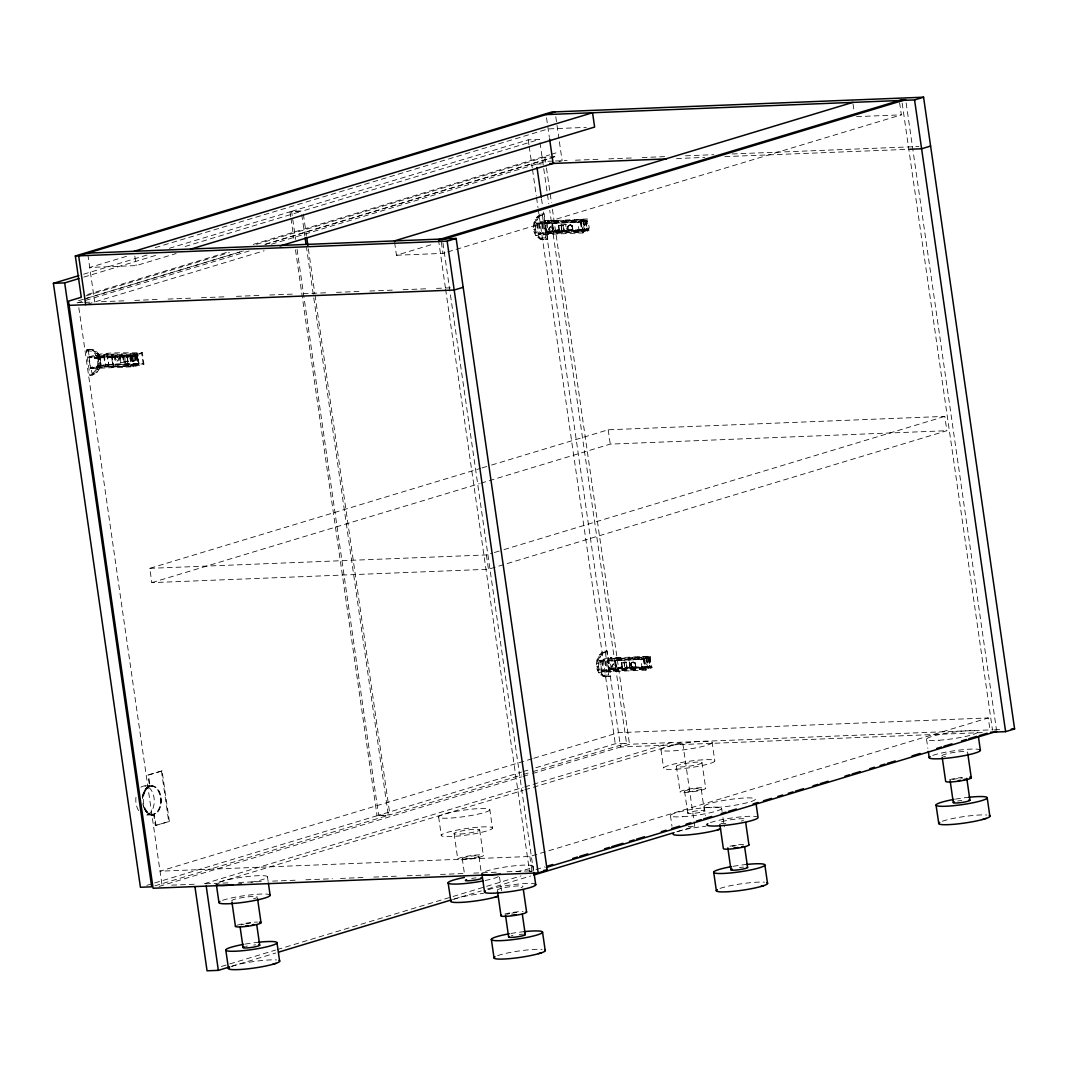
<?xml version="1.0" encoding="UTF-8"?>
<svg xmlns="http://www.w3.org/2000/svg" width="1068" height="1068" viewBox="0 0 1068 1068"><rect width="100%" height="100%" fill="white"/><g stroke="black" fill="none" stroke-linecap="round" stroke-linejoin="round"><path stroke-width="0.75" stroke-dasharray="5 3.75" d="M89.912 375.295C103.049 372.452 100.926 346.446 86.308 350.224L89.912 375.295C104.077 375.175 104.384 348.355 89.485 349.61M533.413 226.229C533.786 221.023 536.75 215.189 542.197 213.907L545.801 238.978C538.312 241.889 532.491 232.984 533.413 226.229L535.375 226.162C535.762 220.942 538.713 215.109 544.159 213.827L545.134 220.595L536.59 223.172L538.259 234.72L582.808 232.944L588.975 230.488L588.869 229.767L578.229 230.194L549.179 231.716L549.286 232.437L550.1 231.155L547.27 231.262L538.713 233.839L537.257 223.719L548.645 221.049L548.538 220.328L545.708 220.435L544.88 220.595L547.777 238.912L542.637 239.592M596.411 663.455C596.798 658.235 599.762 652.401 605.196 651.12L608.813 676.204C601.311 679.101 595.49 670.197 596.411 663.455L598.374 663.375C598.761 658.155 601.725 652.321 607.158 651.039L608.133 657.808L599.589 660.384L601.257 671.946L645.806 670.157L651.974 667.7L651.867 666.979L632.857 667.941L633.885 666.873L632.857 667.941M585.972 220.075L587.4 229.994L579.11 230.701L577.855 222.037L586.853 220.248L588.294 229.206L586.612 229.9L585.357 221.236L587.04 220.542M648.89 657.287L650.092 667.313L642.108 667.927L640.867 659.263L647.155 657.474L650.038 657.768L651.293 666.432L644.792 668.915L608.68 670.757L607.211 660.651C609.908 661.519 619.734 653.896 620.548 658.916L626.596 658.742L626.489 658.021L626.022 658.916L628.318 658.822L632.63 658.208L632.523 657.487L628.211 658.102L628.318 658.822M134.688 360.637L134.087 356.538L132.218 355.751L134.087 356.538M571.594 230.434L572.555 227.858L570.873 225.388L568.229 225.495L567.175 228.098L567.775 229.54L570.486 230.835L572.795 229.219L572.368 226.309L569.498 225.054M572.808 229.687L571.006 230.675L568.269 229.38L567.842 226.469L570.339 224.801L572.221 225.588L572.808 229.687L570.339 230.875L567.842 229.513L567.415 226.603L569.658 225.014M632.082 662.454L631.268 663.562L631.695 666.472L634.192 667.834L635.807 666.899L635.22 662.814L633.351 662.013L630.854 663.682L631.268 666.592L634.192 667.834M635.807 666.899L634.005 667.887M113.515 365.737L111.913 366.965L113.515 365.737L101.073 366.377L101.073 367.392L98.937 367.899L96.187 367.913L96.08 367.192L104.958 364.522L143.125 363.561L141.67 353.455L107.054 354.256L97.322 355.217L88.964 357.74L131.698 355.911L141.67 353.455M88.818 357.059C105.799 350.918 124.502 353.588 142.258 352.56L143.913 364.121L133.26 366.751L90.486 368.607L88.818 357.059L131.591 355.19L142.258 352.56M90.486 368.607C107.468 362.466 126.171 365.136 143.913 364.121M547.617 220.889L587.307 218.94L587.413 219.661L547.724 221.61L548.538 220.328M547.724 221.61L548.645 221.049M549.179 231.716L550.1 231.155M610.616 658.102L611.537 657.541L610.722 658.822L610.616 658.102L650.305 656.153L650.412 656.873L644.645 659.17L610.148 661.119L611.604 671.238L646.113 669.276L651.867 666.979M612.178 668.928L613.099 668.368L612.284 669.649L612.178 668.928L641.241 667.407L641.334 668.127L651.974 667.7M553.905 221.196L563.477 220.809L563.584 221.53L553.998 221.917L553.905 221.196C566.641 218.633 545.374 221.957 544.213 223.439L545.668 233.545L581.78 231.703L586.786 229.713L586.679 228.979L566.507 230.434M545.668 233.545L555.106 230.688L558.431 230.688L555.36 231.302L555.253 230.581L558.778 229.794L559.525 231.129M620.388 657.648L607.892 661.199L609.134 669.863L645.085 668.034L649.678 666.205L649.785 666.926M618.252 667.794L621.776 667.006L621.91 668.301L627.944 668.127L627.837 667.407L618.252 667.794L618.359 668.515L621.91 668.301M649.931 657.821L648.356 658.449L649.611 667.113L650.399 667.206M137.705 355.417L131.898 355.364L126.531 357.099L137.705 355.417L138.947 364.068L127.733 365.683M138.947 364.068L137.986 355.11L136.757 363.881L127.84 365.63M86.308 350.224L91.447 349.53M86.455 351.305C99.871 347.741 101.847 371.677 89.765 374.214M545.655 237.897L540.355 237.99M608.653 675.123L603.353 675.203M605.636 676.805L610.776 676.124L607.879 657.821L611.537 657.541M577.855 222.037L581.473 221.904L585.197 230.461L583.942 221.797L586.145 221.33L585.357 221.236M544.213 223.439L580.324 221.583L587.307 218.94M537.257 223.719L580.832 222.157L587.413 219.661M552.57 223.679L553.825 232.343L582.087 230.822L586.679 228.979M538.713 233.839L583.101 232.063L588.869 229.767M607.211 660.651L643.337 658.809L648.329 656.82L648.436 657.541L643.83 659.37L600.256 660.945L601.725 671.051L611.604 671.238M599.589 660.384L644.151 658.609L650.305 656.153M132.913 355.537L130.563 357.166L132.005 361.131L134.875 360.957L135.596 359.876L135.182 356.966L132.913 355.537L134.448 355.831L136.13 358.301L135.169 360.864L133.059 361.571L130.563 360.196L130.002 358.755L130.95 356.191L133.073 355.484M116.265 356.338L114.383 358.941L115.825 361.091L118.908 360.757L119.736 358.528L118.281 356.378L116.265 356.338L118.882 358.781L116.999 361.385M117.079 356.085L115.157 358.701L117.814 361.144M550.274 226.63L548.351 229.246L549.806 231.396L552.944 231.048L553.798 228.806L552.316 226.67L550.274 226.63L552.93 229.073L551.008 231.689M570.339 224.801L568.269 226.349L568.123 227.818L571.006 230.675M613.286 663.842L611.35 666.459L612.818 668.608L615.942 668.261L616.797 666.018L615.315 663.882L613.286 663.842L615.942 666.285L614.007 668.902M633.351 662.013L631.241 662.721L630.173 665.324L631.962 667.754L633.498 668.047L635.794 666.432L635.38 663.522L632.496 662.267L634.993 663.642L635.553 665.07L635.407 666.539L633.337 668.087M551.101 226.389L549.126 229.019L551.822 231.436M614.1 663.602L612.124 666.232L614.821 668.648M632.656 662.227L631.268 662.707L630.28 665.284L631.989 667.74L633.498 668.047M126.465 256.347L89.725 267.454L136.197 265.598L176.127 253.53M155.207 247.656L548.151 128.908L586.319 127.386M83.571 274.209L147.09 255.012M169.331 248.297L290.029 211.824L301.309 211.371L183.789 246.882M291.604 211.344L528.233 139.841L539.514 139.387L302.898 210.89L291.604 211.344L295.649 239.392M83.745 277.119L156.796 255.052M87.536 294.488L227.751 252.115M253.249 244.412L549.62 154.847M551.208 154.366L557.589 152.43M86.027 295.849L229.42 252.515M256.507 244.332L544.92 157.17L555.707 156.595L550.928 158.051M78.458 300.749L242.569 251.154M264.877 244.412L554.879 156.782M84.078 299.133L243.411 250.98M265.718 244.238L549.339 158.531M77.07 302.952L249.151 250.953M271.459 244.212L545.521 161.388L553.825 161.054M87.296 304.22L264.156 250.766M558.938 161.695L562.115 160.721L559.071 139.561M394.626 242.503L396.468 255.239L433.194 244.131M94.732 357.807L99.604 357.286L98.803 357.273L99.191 358.221L94.838 358.528L94.732 357.807L104.17 354.963L137.198 354.042L138.653 364.161L130.002 366.297L111.913 366.965M94.838 358.528L103.703 355.858L136.597 354.936L137.852 363.601L129.895 365.563L111.806 366.244M396.468 255.239L442.94 253.383L446.13 252.422M447.732 251.928L901.365 114.85L899.296 100.525M98.897 357.994L112.26 357.072L110.565 357.58L112.153 356.352M553.998 221.917L557.496 221.076L544.88 223.986L546.135 232.65L588.975 230.488M99.725 356.992L109.87 356.432L109.964 357.166M110.458 356.859L128.547 356.178L137.198 354.042M563.477 220.809L563.023 221.703L569.631 220.996L569.524 220.275L565.212 220.889L565.306 221.61M110.565 357.58L128.654 356.912L136.597 354.936M568.39 220.609L585.331 219.594L585.438 220.315L568.496 221.343L569.524 220.275M125.704 362.185L120.737 362.493L119.91 356.725L124.876 356.405L125.143 362.359L124.876 356.405M122.593 355.911L127.492 355.617L127.8 361.558L123.434 361.692L122.593 355.911L127.492 355.617M568.496 221.343L569.631 220.996M558.297 225.695L563.57 225.295L564.371 231.088L559.125 231.476L558.297 225.695L563.57 225.295M561.007 224.881L566.24 224.494L567.068 230.261L561.835 230.648L561.007 224.881L566.24 224.494M107.054 354.256L108.509 364.362C71.209 370.102 100.966 366.818 121.098 366.137L133.153 366.03L143.125 363.561M96.187 367.913L105.625 365.069L138.653 364.161M538.259 234.72L546.803 232.143M96.08 367.192L113.608 366.457M546.135 232.65L558.751 229.74M120.737 362.493L120.47 356.552M123.434 361.692L128.334 361.398M561.835 230.648L561.568 224.707M559.125 231.476L566.561 230.274M570.979 230.381L566.667 230.995L565.666 224.654M569.751 230.007L570.873 229.66M579.11 230.701C585.958 225.508 592.98 234.786 586.879 220.328M491.6 465.034L608.199 429.79L944.82 416.386L946.875 430.711L488.45 569.244L151.843 582.647L149.774 568.336L480.413 468.411M482.015 467.931L489.998 465.514M151.843 582.647L479.278 483.697M480.88 483.217L610.255 444.114L946.875 430.711M149.774 568.336L486.394 554.933L492.775 552.997M494.377 552.516L502.361 550.1M503.962 549.62L944.82 416.386M162.082 770.896L148.692 774.954L149.56 785.581L148.025 774.981L162.082 770.896L169.371 821.439L155.314 825.511L153.779 814.911L149.293 814.657L144.954 810.639M600.256 660.945L611.644 658.262M616.904 658.409L617.01 659.13L620.535 658.342L616.757 658.515L616.65 657.795M632.523 657.487L631.495 658.556L648.436 657.541M631.495 658.556L632.63 658.208M621.296 662.908L626.569 662.507L627.37 668.301L622.123 668.688L621.296 662.908L626.569 662.507M624.019 662.093L624.847 667.874L624.019 662.093L629.239 661.706L630.067 667.473L624.847 667.874M629.239 661.706L629.666 668.208L633.978 667.593M601.725 671.051L613.099 668.368M601.257 671.946L609.801 669.356M609.134 669.863L621.75 666.953M608.68 670.757C609.828 669.289 631.095 665.965 618.359 668.515M627.837 667.407L629.559 667.487M622.123 668.688L627.944 668.127M629.506 667.647L633.885 666.873M642.108 667.927L648.409 666.138L651.293 666.432M155.314 825.511L169.371 821.439M532.198 758.734L160.026 871.194L529.848 856.469L988.26 717.936L990.103 730.659M533.8 758.24L618.452 732.661L988.26 717.936M146.783 885.345L153.138 883.423M154.727 882.942L377.044 815.752L388.338 815.311L306.543 247.669M297.078 249.298L378.633 815.271L521.571 772.084M523.146 771.603L529.501 769.681M535.856 767.759L615.261 743.769L626.542 743.315L549.74 210.343M154.887 885.853L388.338 815.311M378.633 815.271L389.927 814.831L521.731 774.994M523.32 774.514L531.263 772.111M532.852 771.63L626.542 743.315M159.092 886.427L521.491 776.903M523.08 776.423L531.063 774.006M532.665 773.526L629.519 744.262L992.933 729.791M204.482 883.677L523.16 787.383M524.748 786.889L671.345 742.594M218.953 882.275L523.293 790.293M524.882 789.813L682.626 742.14L694.774 826.378L675.644 832.159M445.623 289.268L529.528 871.515L544.68 866.922M221.396 966.473L275.571 950.093M277.173 949.612L520.957 875.947M231.088 966.5L275.704 953.016M452.578 899.563L481.254 890.899M487.635 888.976L530.649 875.974M585.838 221.436L587.093 230.101M640.867 659.263L644.471 659.116L648.196 667.674L646.941 659.009L649.157 658.542L648.356 658.449M546.536 232.156L550.207 231.876M609.548 669.369L613.206 669.089M583.342 220.395L584.677 229.046M149.56 785.581L144.794 789.412L142.351 796.06A14.859 9.398 87.7 0 0 142.084 798.624M150.228 785.554L145.448 789.385L143.019 796.034A14.859 9.398 87.7 0 0 142.725 799.905M151.79 815.258L154.446 814.884L155.981 825.484M555.253 230.581L564.839 230.194M558.898 231.088L556.895 230.514M621.189 658.969L621.082 658.235L618.546 658.342L620.548 658.916M542.344 214.988C530.729 218.232 531.957 238.631 544.6 239.512M92.462 375.148L90.913 368.46M605.356 652.201C593.728 655.445 594.956 675.844 607.599 676.725M586.786 229.713L572.061 230.635L571.954 229.914M648.329 656.82L637.516 657.247L633.604 657.741L633.711 658.462M610.722 658.822L650.412 656.873M632.75 667.22L649.678 666.205M612.284 669.649L641.334 668.127M558.497 230.461L558.404 229.74M536.59 223.172L581.139 221.383L582.808 232.944M856.549 116.626L901.365 114.85M555.48 160.988L567.121 160.534M575.465 160.2L600.47 159.199M608.813 158.865L633.818 157.877M642.148 157.543L665.497 156.609M685.509 155.808L713.851 154.686M732.194 153.952L918.934 146.516M536.523 164.112L544.827 163.778M676.511 158.531L704.853 157.41M724.865 156.609L909.936 149.24M541.61 213.987L544.159 213.827M539.113 215.189L541.076 215.109M536.91 217.164L538.873 217.098M535.148 219.794L537.111 219.714M533.96 222.892L535.922 222.811M533.546 229.607L535.509 229.527L536.31 232.691L539.687 237.59L537.725 237.67M534.347 232.771L536.31 232.691M535.776 235.521L537.738 235.441M540.061 239.058L542.023 238.978M545.801 238.978L547.777 238.912M545.254 239.245L547.216 239.179M78.097 302.644L83.077 302.444M84.746 302.377L93.036 302.044M101.367 301.71L126.384 300.722M134.715 300.388L159.719 299.387M168.063 299.067L193.068 298.065M201.411 297.732L226.416 296.73M236.428 296.343L259.764 295.409M269.777 295.008L293.113 294.087M303.112 293.687L328.13 292.685M336.46 292.352L361.478 291.364M369.808 291.03L394.826 290.029M403.157 289.695L428.175 288.707M436.505 288.373L451.51 287.773M86.855 349.957L88.818 349.877M92.048 350.157L94.011 350.077M94.385 351.546L96.347 351.465M96.334 353.682L98.296 353.601M97.762 356.432L99.725 356.352M98.576 359.596L100.539 359.516M98.71 362.973L100.672 362.893M98.149 366.311L100.125 366.244M100.258 367.379L101.1 367.339M96.961 369.408L98.923 369.328M95.199 372.038L97.161 371.958M92.996 374.014L94.959 373.947M604.621 651.2L607.158 651.039M602.125 652.401L604.087 652.321M599.909 654.39L601.885 654.31M598.16 657.007L600.123 656.927M617.01 659.13L618.639 659.063M596.959 660.104L598.921 660.024M596.545 666.819L598.507 666.739L599.322 669.916L602.699 674.802L600.723 674.883M597.346 669.983L599.322 669.916M598.774 672.733L600.75 672.666M603.073 676.271L605.035 676.191M608.813 676.204L610.776 676.124M608.266 676.471L610.229 676.391M994.602 729.724L1002.932 729.391M982.266 732.581L620.521 746.986L543.425 211.998M144.901 785.915L151.536 785.661M151.803 814.831L145.168 815.098A14.605 9.238 87.7 0 0 153.925 797.062A14.605 9.238 87.7 0 0 140.295 787.703M688.313 826.632L694.774 826.378M171.734 885.132L197.82 884.09M205.443 883.797L228.779 882.862M238.778 882.462L263.783 881.474M272.62 881.113L297.118 880.139M305.862 879.792L332.455 878.737M340.465 878.417L365.697 877.415M373.8 877.082L398.938 876.08M407.148 875.76L432.18 874.759M440.483 874.425L465.488 873.437M473.738 873.103L497.167 872.169M506.98 871.782L532.171 870.78M529.528 871.515L532.184 871.408M119.91 356.725L124.315 356.579M97.402 357.807L97.495 358.528M98.75 367.192L98.857 367.913M137.852 363.601L112.647 364.215L111.392 355.551M586.612 229.9L587.4 229.994M570.165 224.854L572.221 225.588M633.164 662.067L635.22 662.814M152.444 815.231L149.961 814.63L145.622 810.612A14.859 9.398 87.7 0 1 143.072 803.803M127.773 365.763L126.585 356.966M101.407 356.992L101.46 357.646M102.755 366.391L102.862 367.112M649.851 657.474L651.173 666.485M906.145 102.942L996.457 729.724M902.153 103.102L992.479 729.885M853.052 103.97L854.2 111.926M926.53 739.163L927.852 748.348M712.169 742.58A25.886 3.244 -8.2 0 1 673.401 750.831A25.886 3.244 -8.2 0 1 674.095 745.063A25.886 3.244 -8.2 0 1 712.169 742.58L714.799 760.95M721.648 808.436L722.088 811.493M722.969 817.621L724.291 826.806M702.01 762.739A12.936 1.615 -8.2 0 1 682.626 766.864A12.936 1.615 -8.2 0 1 682.973 763.98A12.936 1.615 -8.2 0 1 702.01 762.739L705.694 788.331A12.936 1.615 -8.2 0 1 686.31 792.456A12.936 1.615 -8.2 0 1 686.657 789.572A12.936 1.615 -8.2 0 1 705.694 788.331M704.199 806.353L705.521 815.538M701.222 788.958A8.41 1.055 -8.2 0 1 688.62 791.642A8.41 1.055 -8.2 0 1 688.847 789.759A8.41 1.055 -8.2 0 1 701.222 788.958L704.359 810.852A8.41 1.055 -8.2 0 1 691.77 813.536A8.41 1.055 -8.2 0 1 691.997 811.653A8.41 1.055 -8.2 0 1 704.373 810.852M684.575 791.281L687.725 813.175M676.404 766.317L680.089 791.909M648.85 658.649L650.092 667.313M584.877 220.155L586.132 228.819M647.889 657.367L649.13 666.031M660.958 749.736L663.602 768.106M670.45 815.592L671.986 826.312M646.434 657.594L647.689 666.258M583.168 220.435L584.41 229.099M646.167 657.661L647.408 666.312M583.101 232.063L581.646 221.957L547.15 223.906L548.605 234.012M644.645 659.17L646.113 669.276M644.151 658.609L645.806 670.157M580.832 222.157L582.087 230.822M643.83 659.37L645.085 668.034M580.324 221.583L581.78 231.703M643.337 658.809L644.792 668.915M608.199 429.79L610.255 444.114M576.667 219.354L576.773 220.075M578.229 230.194L578.335 230.915M639.679 656.58L639.785 657.301M574.504 220.035L574.611 220.756M575.866 229.42L575.959 230.141M637.516 657.247L637.623 657.968M638.864 666.632L638.971 667.353M572.421 219.901L572.528 220.622M573.983 230.728L574.09 231.449M635.433 657.114L635.527 657.835M636.982 667.941L637.089 668.661M555.787 116.759L558.831 137.932M570.606 220.529L570.699 221.25M634.953 667.126L635.059 667.847M566.908 220.382L567.015 221.103M568.256 229.767L568.363 230.488M629.906 657.594L630.013 658.315M631.255 666.979L631.362 667.7M563.05 225.455L563.877 231.222M626.048 662.667L626.889 668.448M546.536 117.774L549.366 137.385M558.07 221.023L558.177 221.743M558.884 225.522L559.712 231.302M621.883 662.734L622.724 668.515M557.429 220.408L557.549 221.703M557.042 220.355L557.149 221.076M620.054 657.568L620.148 658.288M621.402 666.953L621.509 667.674M556.161 221.023L556.268 221.743M557.509 230.408L557.616 231.129M619.16 658.235L619.266 658.969M620.521 667.634L620.615 668.354M555.667 220.876L555.774 221.597M557.029 230.261L557.136 230.982M618.679 658.088L618.786 658.822M620.027 667.487L620.134 668.208M555.534 221.129L555.64 221.85M619.894 667.727L620.001 668.448M554.826 220.916L554.933 221.637M556.174 230.301L556.281 231.022M617.825 658.128L617.931 658.849M619.173 667.513L619.28 668.234M544.92 157.17L546.242 166.341M546.469 167.996L551.475 202.666M552.423 209.275L629.519 744.262M553.651 220.582L553.758 221.303M555 229.967L555.106 230.688M617.998 667.18L618.105 667.9M615.582 660.892L616.823 669.556M551.902 223.132L553.357 233.238M614.914 660.344L616.37 670.45M539.994 142.685L548.792 203.734M545.708 220.435L545.815 221.156M547.27 231.262L547.377 231.983M608.72 657.648L608.827 658.369M610.282 668.475L610.389 669.209M545.628 221.196L547.083 231.302M608.626 658.409L610.082 668.515M541.516 198.781L542.477 205.39M542.571 224.093L544.039 234.199M605.583 661.306L607.038 671.412M541.69 223.532L543.358 235.093M604.688 660.745L606.357 672.306M528.233 139.841L528.94 144.781M529.181 146.436L532.278 167.89M532.518 169.532L536.323 195.938M536.55 197.593L537.978 207.486M538.219 209.141L615.261 743.769M539.22 223.653L540.675 233.758M602.219 660.865L603.674 670.971M538.405 223.105L540.061 234.653M601.404 660.318L603.073 671.865M533.066 866.375L533.733 870.967M442.953 242.917L533.266 869.699M441.338 242.249L442.94 253.383M486.394 554.933L488.45 569.244M529.848 856.469L531.904 870.794M438.494 239.779L445.383 287.612M489.838 809.771A25.886 3.244 -8.2 0 1 451.07 818.021A25.886 3.244 -8.2 0 1 451.764 812.254A25.886 3.244 -8.2 0 1 489.838 809.771L492.468 828.141A25.886 3.244 -8.2 0 1 453.713 836.404A25.886 3.244 -8.2 0 1 454.421 830.624A25.886 3.244 -8.2 0 1 492.495 828.141M499.53 877.148L501.519 890.939M479.679 829.929L483.363 855.521A12.936 1.615 -8.2 0 1 463.979 859.647A12.936 1.615 -8.2 0 1 464.326 856.763A12.936 1.615 -8.2 0 1 483.363 855.521M478.891 856.149A8.41 1.055 -8.2 0 1 466.289 858.832A8.41 1.055 -8.2 0 1 466.516 856.95A8.41 1.055 -8.2 0 1 478.891 856.149L481.134 871.782M462.244 858.472L464.5 874.105M454.074 833.507L457.758 859.099M438.628 816.927L441.271 835.296M303.379 214.187L306.463 235.641M308.372 248.844L314.793 293.393M315.02 295.048L389.927 814.831M301.79 214.668L304.874 236.121M290.029 211.824L290.736 216.777M290.977 218.419L293.833 238.231M295.489 249.778L377.044 815.752M267.494 876.962L268.161 881.554M134.822 256.053L136.197 265.598M136.584 355.631L137.839 364.295M135.516 355.724L136.771 364.388M132.819 356.392L134.061 365.056M131.898 355.364L133.14 364.014M131.591 355.19L131.698 355.911M133.153 366.03L133.26 366.751M131.244 356.645L132.485 365.309M129.976 356.859L131.217 365.523M128.547 356.178L128.654 356.912M129.895 365.563L130.002 366.297M127.306 357.193L128.56 365.857M126.972 355.777L127.8 361.558M123.194 355.724L124.022 361.505M120.964 355.617L121.071 356.338M122.526 366.444L122.633 367.165M119.536 355.31L119.643 356.031M121.098 366.137L121.205 366.858M117.72 356.619L117.827 357.339M119.082 366.004L119.189 366.724M116.412 356.325L116.519 357.046M117.774 365.71L117.88 366.431M114.209 356.418L114.316 357.139M115.558 365.803L115.664 366.524M113.075 356.752L113.181 357.473M114.436 366.137L114.543 366.858M111.86 354.656L113.315 364.762M111.619 354.069L113.088 364.175M111.219 365.83L111.326 366.551M109.296 356.605L109.403 357.326M110.658 365.99L110.752 366.711M107.2 353.388L108.856 364.936M104.17 354.963L105.625 365.069M103.703 355.858L104.958 364.522M105.251 366.204L105.345 366.938M102.688 356.952L102.795 357.673M104.037 366.337L104.143 367.058M87.883 254.718L94.705 301.977M161.428 770.922L168.704 821.466M99.604 354.256L101.26 365.803M99.284 355.137L100.739 365.243M98.47 357.66L98.576 358.381M99.831 367.045L99.938 367.766M97.789 354.322L99.457 365.87M97.322 355.217L98.777 365.323M94.732 356.298L94.838 357.019M96.294 367.125L96.4 367.846M91.648 356.939L91.741 357.66M93.196 367.766L93.303 368.5M88.27 350.144L89.245 356.899M88.991 356.912L90.647 368.473M78.818 307.597L162.096 885.519M598.374 663.375L598.507 666.739M535.375 226.162L535.509 229.527M725.826 823.481A12.936 1.615 -8.2 0 1 720.94 822.053A12.936 1.615 -8.2 0 1 737.04 818.969A12.936 1.615 -8.2 0 1 744.77 819.85M743.421 820.438A12.936 1.615 -8.2 0 1 741.325 821.065M710.487 822.574A25.886 3.244 -8.2 0 1 736.226 817.367A25.886 3.244 -8.2 0 1 757.305 816.82M720.032 888.416A25.886 3.244 -8.2 0 1 742.434 883.65A25.886 3.244 -8.2 0 1 764.448 882.208M732.127 846.363A8.41 1.055 -8.2 0 1 736.319 845.642M729.965 846.176A12.936 1.615 -8.2 0 1 745.357 844.294M733.195 866.308A25.886 3.244 -8.2 0 1 746.425 864.466M739.47 867.536A8.41 1.055 -8.2 0 1 743.595 867.109M498.356 876.614A25.886 3.244 -8.2 0 1 483.016 880.94M454.461 899.002A25.886 3.244 -8.2 0 1 483.524 893.395M471.736 878.443A8.41 1.055 -8.2 0 1 476.034 877.843M941.963 755.744A12.936 1.615 -8.2 0 1 956.661 752.072A12.936 1.615 -8.2 0 1 967.101 752.66M945.554 756.398A12.936 1.615 -8.2 0 1 943.578 756.344M932.818 755.383A25.886 3.244 -8.2 0 1 958.557 750.177A25.886 3.244 -8.2 0 1 979.623 749.629M942.363 821.239A25.886 3.244 -8.2 0 1 964.764 816.459A25.886 3.244 -8.2 0 1 986.779 815.017M952.696 779.6A8.41 1.055 -8.2 0 1 958.65 778.452M960.786 778.198A8.41 1.055 -8.2 0 1 962.762 778.025M949.585 779.627A12.936 1.615 -8.2 0 1 962.041 777.464M957.609 801.067A8.41 1.055 -8.2 0 1 961.801 800.346M955.513 799.118A25.886 3.244 -8.2 0 1 968.756 797.275M522.439 887.041A12.936 1.615 -8.2 0 1 521.091 887.615M497.688 890.498A12.936 1.615 -8.2 0 1 508.648 886.907A12.936 1.615 -8.2 0 1 522.933 886.547M485.513 871.381A25.886 3.244 -8.2 0 1 527.058 865.067A25.886 3.244 -8.2 0 1 516.779 871.688M506.673 914.382A8.41 1.055 -8.2 0 1 509.796 913.554M511.826 913.167A8.41 1.055 -8.2 0 1 519.796 912.339M488.156 889.751A25.886 3.244 -8.2 0 1 513.895 884.558A25.886 3.244 -8.2 0 1 534.975 884.01M497.701 955.606A25.886 3.244 -8.2 0 1 520.103 950.827A25.886 3.244 -8.2 0 1 542.117 949.399M511.185 935.862A8.41 1.055 -8.2 0 1 512.947 935.448M519.275 934.46A8.41 1.055 -8.2 0 1 522.96 934.22M504.924 913.994A12.936 1.615 -8.2 0 1 523.026 911.471M510.864 933.499A25.886 3.244 -8.2 0 1 524.094 931.656M256.867 897.614A12.936 1.615 -8.2 0 1 253.423 898.829M232.116 901.072A12.936 1.615 -8.2 0 1 243.077 897.494A12.936 1.615 -8.2 0 1 257.348 897.12M219.941 881.954A25.886 3.244 -8.2 0 1 262.02 875.653A25.886 3.244 -8.2 0 1 249.605 882.568M241.101 924.955A8.41 1.055 -8.2 0 1 244.212 924.14M246.254 923.74A8.41 1.055 -8.2 0 1 250.553 923.153M237.256 925.208A12.936 1.615 -8.2 0 1 257.455 922.058M222.585 900.337A25.886 3.244 -8.2 0 1 248.31 895.131A25.886 3.244 -8.2 0 1 269.39 894.583M232.13 966.18A25.886 3.244 -8.2 0 1 254.531 961.414A25.886 3.244 -8.2 0 1 276.545 959.972M245.613 946.435A8.41 1.055 -8.2 0 1 247.376 946.021M253.703 945.033A8.41 1.055 -8.2 0 1 255.693 944.873M245.28 944.072A25.886 3.244 -8.2 0 1 258.523 942.23M676.792 831.812A25.886 3.244 -8.2 0 1 705.855 826.218M142.445 798.637A14.605 9.238 87.7 0 1 154.953 786.809A14.605 9.238 87.7 0 1 158.998 809.571A14.605 9.238 87.7 0 1 144.167 808.329M143.726 807.248A14.605 9.238 87.7 0 1 142.778 803.697M138.586 810.585A14.605 9.238 87.7 0 1 136.063 796.408M144.287 808.075A14.031 8.878 87.7 0 0 145.902 810.866L147.905 812.922A14.458 9.145 87.7 0 0 158.665 809.611L159.92 806.54A14.031 8.878 87.7 0 0 157.437 789.626L155.434 787.57A14.458 9.145 87.7 0 0 144.674 790.894L143.419 793.951A14.031 8.878 87.7 0 0 142.725 797.449M131.057 357.019L131.484 359.929L133.9 361.304L131.404 359.943L130.99 357.032L131.805 355.938L131.057 357.019M145.341 790.854L144.087 793.925A14.031 8.878 87.7 0 0 146.556 810.839L148.572 812.895A14.458 9.145 87.7 0 0 159.319 809.584L160.587 806.514A14.031 8.878 87.7 0 0 158.104 789.599L156.102 787.543A14.458 9.145 87.7 0 0 145.341 790.867M716.641 807.448A25.886 3.244 -8.2 0 0 755.423 799.184A25.886 3.244 -8.2 0 0 717.349 801.668A25.886 3.244 -8.2 0 0 716.641 807.448M460.295 834.055A12.936 1.615 -8.2 0 0 479.679 829.929A12.936 1.615 -8.2 0 0 460.642 831.171A12.936 1.615 -8.2 0 0 460.295 834.055M938.972 740.257A25.886 3.244 -8.2 0 0 977.754 731.994A25.886 3.244 -8.2 0 0 939.666 734.49A25.886 3.244 -8.2 0 0 938.972 740.257M676.044 769.214A25.886 3.244 -8.2 0 0 714.826 760.95A25.886 3.244 -8.2 0 0 676.752 763.433A25.886 3.244 -8.2 0 0 676.044 769.214M682.879 816.686A25.886 3.244 -8.2 0 0 721.661 808.436A25.886 3.244 -8.2 0 0 683.587 810.919A25.886 3.244 -8.2 0 0 682.879 816.686"/><path stroke-width="1.5" d="M448.119 882.782L450.843 901.085M491.36 939.386L494.003 957.769L495.018 956.781M229.446 967.354L228.432 968.342L225.789 949.973M717.349 889.591L716.334 890.578L713.691 872.209M939.68 822.4L938.745 823.321L936.022 805.018M279.002 960.426A25.886 3.244 -8.2 0 1 276.038 963.336L272.901 964.257M989.235 815.471A25.886 3.244 -8.2 0 1 986.271 818.382L983.134 819.303M81.168 296.41L75.334 255.986L551.755 112.007L923.566 97.201L1014.6 728.923L1005.602 731.647L990.597 732.247M555.08 111.873L78.658 255.853L85.694 304.7M134.141 251.274L592.553 112.741L594.622 127.065L190.504 249.191M78.979 278.561L64.681 282.887L151.709 886.814L140.429 887.268L53.4 283.327L78.805 275.651M81.235 297.304L68.499 301.149L153.098 888.242L538.179 872.903L547.176 870.18L456.143 238.458L87.656 253.129M280.096 245.96L554.159 163.137M394.399 240.914L852.825 102.381M75.334 255.986L447.145 241.168L456.143 238.458M546.082 114.596L914.568 99.925L923.566 97.201M463.178 287.305L454.18 290.029L69.1 305.368M930.602 146.049L921.604 148.772L909.936 149.24M547.884 865.961L552.677 864.519M572.648 858.472L577.441 857.03M579.831 856.309L587.814 853.893M604.595 848.82L609.387 847.378M611.777 846.657L622.951 843.279M629.346 841.344L634.138 839.902M636.541 839.168L644.525 836.751M661.292 831.692L666.085 830.236M671.679 828.554L679.662 826.138M686.056 824.202L690.836 822.76M696.429 821.065L701.222 819.623M703.625 818.902L711.608 816.486M721.194 813.589L725.986 812.147M728.376 811.413L736.359 809.01M753.127 803.937L757.92 802.482M763.513 800.8L771.496 798.383M777.891 796.448L782.684 795.006M788.277 793.31L793.057 791.869M795.46 791.148L803.443 788.731M813.028 785.834L817.821 784.393M820.211 783.658L828.207 781.255M844.975 776.182L849.768 774.727M852.157 774.006L860.14 771.59M869.726 768.706L874.518 767.251M880.112 765.556L884.905 764.114M887.294 763.393L895.278 760.977M912.059 755.904L920.055 753.487M936.81 748.428L941.602 746.986M944.005 746.252L952.002 743.835M961.574 740.938L966.366 739.497M968.756 738.776L976.739 736.359M979.156 735.638L987.139 733.222M546.282 867.496L996.698 731.38L994.041 731.487M194.923 886.573L207.058 970.799L218.353 970.358L229.5 966.981M278.895 952.055L450.976 900.044M533.84 875.012L674.055 832.639M275.931 963.349L271.753 964.604A25.806 3.231 -8.2 0 1 243.731 969.237A25.806 3.231 -8.2 0 1 228.352 968.356M981.986 819.65L986.165 818.395M717.562 829.876L720.593 828.968L716.401 830.236A25.806 3.231 -8.2 0 1 688.393 834.856A25.806 3.231 -8.2 0 1 673.014 833.975M495.232 897.067L498.262 896.159L494.084 897.414A25.806 3.231 -8.2 0 1 466.062 902.046A25.806 3.231 -8.2 0 1 450.683 901.165M760.803 886.493L763.834 885.586L759.655 886.84A25.806 3.231 -8.2 0 1 731.633 891.473A25.806 3.231 -8.2 0 1 716.254 890.592M538.486 953.684L541.503 952.763L537.324 954.031A25.806 3.231 -8.2 0 1 509.303 958.663A25.806 3.231 -8.2 0 1 493.923 957.782M549.806 163.578L666.499 158.932M53.4 283.327L64.681 282.887M1011.262 729.057L1014.6 728.923M543.839 870.313L547.176 870.18M914.568 99.925L1005.602 731.647M978.395 736.6L980.384 750.377M987.219 797.863L989.862 816.232M967.808 753.768L971.266 777.758M966.78 778.385L969.944 800.279M950.146 780.708L953.297 802.602M942.203 757.345L945.661 781.335A12.936 1.615 -8.2 0 0 961.587 780.695A12.936 1.615 -8.2 0 0 969.664 777.157M928.292 751.405L929.173 757.532M756.064 803.79L758.053 817.567A25.886 3.244 -8.2 0 1 728.696 824.923A25.886 3.244 -8.2 0 1 707.817 823.735M764.888 865.053L767.532 883.423M745.704 822.56L748.935 844.948M744.676 847.138L747.613 867.456M727.815 847.899L730.966 869.793M719.885 824.536L723.343 848.526A12.936 1.615 -8.2 0 0 737.601 848.152A12.936 1.615 -8.2 0 0 748.561 844.574M549.606 139.014L553.117 163.444M537.004 167.409L541.276 197.126M447.145 241.168L538.179 872.903M533.947 872.503L535.722 884.758M542.557 932.23L545.214 950.613M523.373 889.737L526.604 912.139M522.345 914.328L525.282 934.647M505.484 915.089L508.635 936.97M497.554 891.727L501.012 915.717M481.868 873.531L484.525 891.913M306.703 237.296L307.891 245.547M305.114 237.777L306.062 244.372M268.375 883.076L270.137 895.331M276.986 942.817L279.629 961.187M257.575 898.722L261.033 922.712M256.774 924.901L259.711 945.22M240.14 927.224L243.063 947.556M231.97 902.3L235.427 926.29M216.297 884.117L218.94 902.487M206.204 886.12L218.353 970.358M747.373 867.216A8.41 1.055 -8.2 0 1 738.068 869.846A8.41 1.055 -8.2 0 1 732.154 869.085M743.275 846.27A8.41 1.055 -8.2 0 1 741.913 846.684M738.121 847.485A8.41 1.055 -8.2 0 1 733.809 848.085M766.904 882.662A25.886 3.244 -8.2 0 1 763.954 885.572M746.425 864.466A25.886 3.244 -8.2 0 1 760.296 867.523A25.886 3.244 -8.2 0 1 718.644 873.49A25.886 3.244 -8.2 0 1 731.58 866.589M481 877.656A8.41 1.055 -8.2 0 1 478.958 879.284A8.41 1.055 -8.2 0 1 468.251 880.78A8.41 1.055 -8.2 0 1 466.582 879.658M483.016 880.94A25.886 3.244 -8.2 0 1 449.842 883.77A25.886 3.244 -8.2 0 1 464.406 877.469M968.903 799.892A8.41 1.055 -8.2 0 1 966.86 801.521A8.41 1.055 -8.2 0 1 956.154 803.016A8.41 1.055 -8.2 0 1 954.485 801.894M965.605 779.079A8.41 1.055 -8.2 0 1 964.244 779.493M960.452 780.294A8.41 1.055 -8.2 0 1 958.29 780.641M979.623 749.629A25.886 3.244 -8.2 0 1 954.365 757.292A25.886 3.244 -8.2 0 1 930.148 756.545M968.756 797.275A25.886 3.244 -8.2 0 1 982.627 800.332A25.886 3.244 -8.2 0 1 940.961 806.3A25.886 3.244 -8.2 0 1 953.911 799.411M981.959 819.65A25.806 3.231 -8.2 0 1 953.964 824.282A25.806 3.231 -8.2 0 1 938.585 823.401M524.241 934.26A8.41 1.055 -8.2 0 1 517.913 936.743A8.41 1.055 -8.2 0 1 508.955 936.649M526.23 911.765A12.936 1.615 -8.2 0 1 513.601 915.596A12.936 1.615 -8.2 0 1 501.493 915.223M534.975 884.01A25.886 3.244 -8.2 0 1 509.703 891.673A25.886 3.244 -8.2 0 1 485.486 890.926M544.573 949.839A25.886 3.244 -8.2 0 1 541.623 952.763M524.094 931.656A25.886 3.244 -8.2 0 1 537.965 934.714A25.886 3.244 -8.2 0 1 496.313 940.681A25.886 3.244 -8.2 0 1 509.249 933.779M515.791 914.675A8.41 1.055 -8.2 0 1 511.492 915.276M500.331 874.118A25.886 3.244 -8.2 0 1 482.616 874.278M258.67 944.846A8.41 1.055 -8.2 0 1 256.627 946.475A8.41 1.055 -8.2 0 1 245.92 947.97A8.41 1.055 -8.2 0 1 244.252 946.849M254.01 924.447A8.41 1.055 -8.2 0 1 252.248 924.861M248.056 925.582A8.41 1.055 -8.2 0 1 245.907 925.849M259.431 922.111A12.936 1.615 -8.2 0 1 249.698 925.916A12.936 1.615 -8.2 0 1 235.908 925.796M269.39 894.583A25.886 3.244 -8.2 0 1 244.131 902.246A25.886 3.244 -8.2 0 1 219.915 901.499M258.523 942.23A25.886 3.244 -8.2 0 1 272.393 945.287A25.886 3.244 -8.2 0 1 230.728 951.254A25.886 3.244 -8.2 0 1 243.678 944.352M241.355 883.89A25.886 3.244 -8.2 0 1 238.017 884.317M233.171 884.851A25.886 3.244 -8.2 0 1 217.044 884.851M901.686 99.805L438.494 239.779L442.472 239.619L905.664 99.644L901.686 99.805"/></g></svg>
